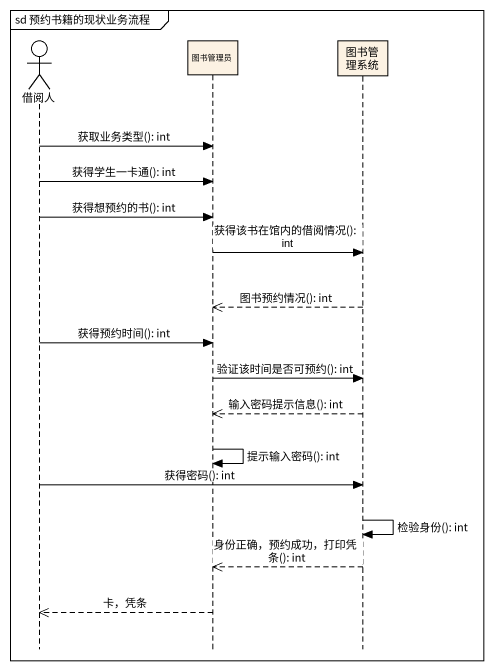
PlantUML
@startuml
mainframe sd 预约书籍的现状业务流程
hide footbox
actor 借阅人
participant 图书管理员
participant 图书管理系统

借阅人 -> 图书管理员 : 获取业务类型(): int
借阅人 -> 图书管理员 : 获得学生一卡通(): int
借阅人 -> 图书管理员 : 获得想预约的书(): int
图书管理员 -> 图书管理系统 : 获得该书在馆内的借阅情况(): int
图书管理系统 -->> 图书管理员 : 图书预约情况(): int
借阅人 -> 图书管理员 : 获得预约时间(): int
图书管理员 -> 图书管理系统 : 验证该时间是否可预约(): int
图书管理系统 -->> 图书管理员 : 输入密码提示信息(): int
图书管理员 -> 图书管理员 : 提示输入密码(): int
借阅人 -> 图书管理系统 : 获得密码(): int
图书管理系统 -> 图书管理系统 : 检验身份(): int
图书管理系统 -->> 图书管理员 : 身份正确，预约成功，打印凭条(): int
图书管理员 -->> 借阅人 : 卡，凭条
@enduml
